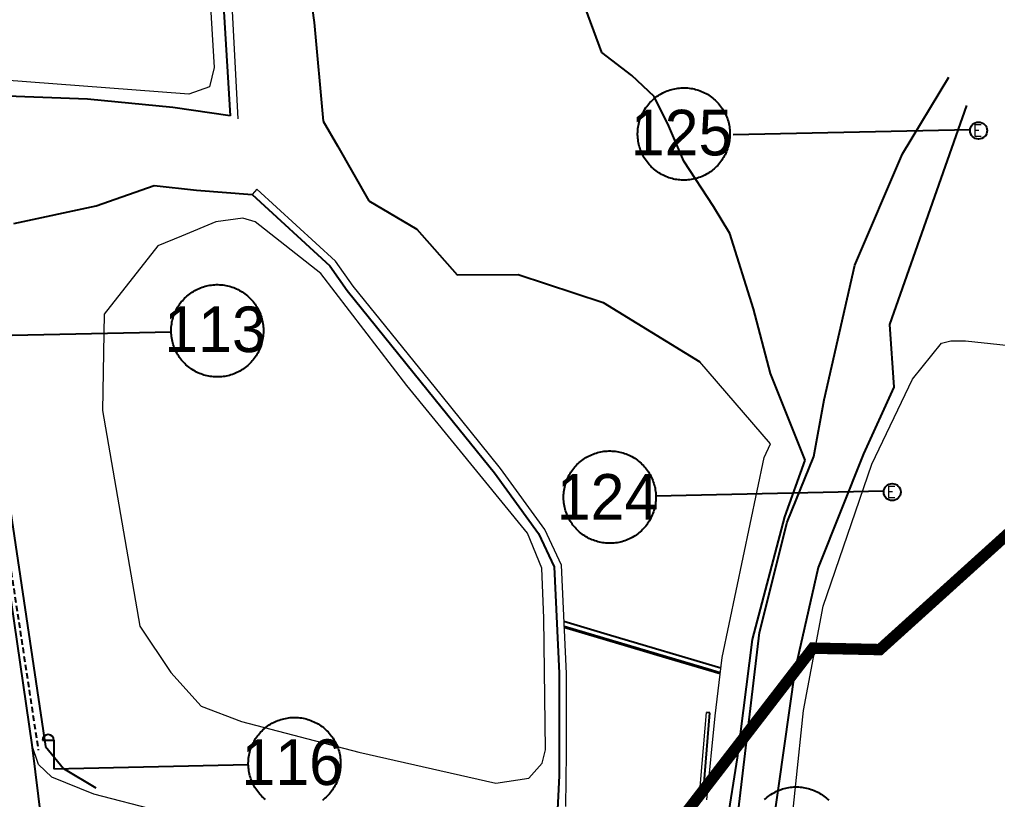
# Model space of a CAD drawing. Extents: x 296690 to 298491, y 586647 to 587790.
# Drawn here: x 297132.7 to 297218.5, y 587158.4 to 587226.8 of the extents above; entities that cross this region are included whole.
import ezdxf
from ezdxf.enums import TextEntityAlignment as Align

# ---------------------------------------------------------------- set-up
doc = ezdxf.new("R2010")
doc.units = 0
doc.header["$MEASUREMENT"] = 0
doc.linetypes.add('DASHED', pattern=[0.75, 0.5, -0.25])
doc.linetypes.add('PHANTOM2', pattern=[1.25, 0.625, -0.125, 0.125, -0.125, 0.125, -0.125])
for name, color, linetype in [('_0넘버링', 7, 'Continuous'), ('_조사구역', 6, 'Continuous'), ('가드레일', 114, 'Continuous'), ('가로등', 7, 'Continuous'), ('낙차공', 6, 'Continuous'), ('도로_아스콘', 1, 'Continuous'), ('도로_콘크리트', 7, 'Continuous'), ('석축_상단', 25, 'SUKCHUK'), ('옹벽_상단', 2, 'ONGBYUCK'), ('전력주', 2, 'Continuous'), ('지형_상단', 7, 'SUNGJEULTO'), ('지형_하단', 7, 'Continuous')]:
    doc.layers.add(name, color=color, linetype=linetype)
doc.layers.add('도로_아스콘덧씌우기', color=2, linetype='Continuous', lineweight=20, true_color=0xebef0b)
for name, color, linetype, lineweight in [('밭', 3, 'Continuous', 18), ('석축_하단', 30, 'Continuous', 18), ('옹벽_하단', 2, 'Continuous', 18)]:
    doc.layers.add(name, color=color, linetype=linetype, lineweight=lineweight)
doc.styles.add('GHS', font='simplex.shx', dxfattribs={"bigfont": 'ngsw.shx'})
doc.styles.add('JKS_FONT', font='', dxfattribs={"height": 1.5})
doc.styles.add('sks-ghs', font='romans.shx', dxfattribs={"bigfont": 'ghs.shx'})
doc.styles.get('JKS_FONT').set_extended_font_data('Expo M')
doc.linetypes.add('ONGBYUCK', pattern='A,1,0,[")",sks-ghs,S=0.5,R=90,X=0.5,Y=0],2', length=3)
doc.linetypes.add('SUKCHUK', pattern='A,1,["V",sks-ghs,S=0.5,R=0,X=0.5,Y=0],0.25,["V",sks-ghs,S=0.5,R=0,X=0.5,Y=0],0.25,["V",sks-ghs,S=0.5,R=0,X=0.5,Y=0],1', length=2.5)
doc.linetypes.add('SUNGJEULTO', pattern='A,0.25,["|",sks-ghs,S=0.3,R=0,X=0.5,Y=0.1],0.55,["|",sks-ghs,S=0.15,R=0,X=0.5,Y=0.05],0.25', length=1.05)

# ---------------------------------------------------------------- blocks, each defined once
blk = doc.blocks.new('전력주')
at = {"layer": '전력주'}
blk.add_circle((0, 0), 0.75, dxfattribs=at)
at = {"layer": '전력주', "style": 'GHS'}
blk.add_text('E', height=1, rotation=359.99952, dxfattribs=at).set_placement((-0.496, -0.477))
blk = doc.blocks.new('가로등')
at = {"layer": '가로등'}
for points in [[(-1, 2.5), (0, 2.5)], [(0, 2.5), (0, 0)]]:
    blk.add_lwpolyline(points, dxfattribs=at)
blk.add_arc((-0.5, 2.5), 0.5, 0, 180, dxfattribs=at)

msp = doc.modelspace()

# ---------------------------------------------------------------- linework, layer by layer
at = {"layer": '_0넘버링', "linetype": 'Continuous'}
for p, q in [((297216.091, 587217.173), (297195.293, 587216.727)), ((297130.155, 587199.101), (297145.991, 587199.441)), ((297208.514, 587185.45), (297188.523, 587185.022)), ((297135.699, 587161.101), (297152.761, 587161.467))]:
    msp.add_line(p, q, dxfattribs=at)
for points in [[(297186.922, 587216.71), (297186.921, 587216.851), (297186.926, 587216.993), (297186.935, 587217.134), (297186.949, 587217.274), (297186.968, 587217.414), (297186.992, 587217.554), (297187.021, 587217.692), (297187.055, 587217.829), (297187.093, 587217.966), (297187.136, 587218.1), (297187.184, 587218.233), (297187.237, 587218.364), (297187.294, 587218.494), (297187.355, 587218.621), (297187.421, 587218.746), (297187.491, 587218.869), (297187.566, 587218.989), (297187.644, 587219.107), (297187.727, 587219.221), (297187.814, 587219.333), (297187.904, 587219.442), (297187.998, 587219.547), (297188.096, 587219.649), (297188.197, 587219.748), (297188.302, 587219.843), (297188.41, 587219.934), (297188.521, 587220.022), (297188.635, 587220.105), (297188.752, 587220.185), (297188.871, 587220.26), (297188.994, 587220.331), (297189.118, 587220.398), (297189.245, 587220.461), (297189.374, 587220.519), (297189.505, 587220.572), (297189.637, 587220.621), (297189.772, 587220.665), (297189.907, 587220.705), (297190.044, 587220.74), (297190.183, 587220.769), (297190.322, 587220.795), (297190.462, 587220.815), (297190.602, 587220.83), (297190.743, 587220.841), (297190.884, 587220.846), (297191.026, 587220.847), (297191.167, 587220.842), (297191.308, 587220.833), (297191.449, 587220.819), (297191.589, 587220.8), (297191.728, 587220.776), (297191.867, 587220.747), (297192.004, 587220.713), (297192.14, 587220.675), (297192.275, 587220.632), (297192.408, 587220.584), (297192.539, 587220.531), (297192.668, 587220.474), (297192.796, 587220.413), (297192.921, 587220.347), (297193.043, 587220.277), (297193.164, 587220.202), (297193.281, 587220.124), (297193.396, 587220.041), (297193.508, 587219.954), (297193.616, 587219.864), (297193.722, 587219.77), (297193.824, 587219.672), (297193.922, 587219.571), (297194.017, 587219.466), (297194.109, 587219.358), (297194.196, 587219.247), (297194.28, 587219.133), (297194.359, 587219.016), (297194.435, 587218.897), (297194.506, 587218.774), (297194.573, 587218.65), (297194.635, 587218.523), (297194.693, 587218.394), (297194.747, 587218.263), (297194.795, 587218.131), (297194.84, 587217.996), (297194.879, 587217.861), (297194.914, 587217.724), (297194.944, 587217.585), (297194.969, 587217.446), (297194.989, 587217.306), (297195.005, 587217.166), (297195.015, 587217.025), (297195.02, 587216.884), (297195.021, 587216.742), (297195.017, 587216.601), (297195.007, 587216.46), (297194.993, 587216.319), (297194.974, 587216.179), (297194.95, 587216.04), (297194.921, 587215.901), (297194.888, 587215.764), (297194.849, 587215.628), (297194.806, 587215.493), (297194.758, 587215.36), (297194.706, 587215.229), (297194.649, 587215.1), (297194.587, 587214.972), (297194.521, 587214.847), (297194.451, 587214.725), (297194.377, 587214.604), (297194.298, 587214.487), (297194.215, 587214.372), (297194.129, 587214.261), (297194.038, 587214.152), (297193.944, 587214.046), (297193.846, 587213.944), (297193.745, 587213.846), (297193.641, 587213.751), (297193.533, 587213.659), (297193.422, 587213.572), (297193.307, 587213.488), (297193.191, 587213.409), (297193.071, 587213.333), (297192.949, 587213.262), (297192.824, 587213.195), (297192.697, 587213.133), (297192.569, 587213.075), (297192.438, 587213.021), (297192.305, 587212.973), (297192.171, 587212.928), (297192.035, 587212.889), (297191.898, 587212.854), (297191.76, 587212.824), (297191.621, 587212.799), (297191.481, 587212.779), (297191.34, 587212.763), (297191.199, 587212.753), (297191.058, 587212.748), (297190.917, 587212.747), (297190.775, 587212.751), (297190.634, 587212.761), (297190.494, 587212.775), (297190.354, 587212.794), (297190.214, 587212.818), (297190.076, 587212.847), (297189.939, 587212.881), (297189.802, 587212.919), (297189.668, 587212.962), (297189.535, 587213.01), (297189.404, 587213.062), (297189.274, 587213.119), (297189.147, 587213.181), (297189.022, 587213.247), (297188.899, 587213.317), (297188.779, 587213.391), (297188.661, 587213.47), (297188.547, 587213.553), (297188.435, 587213.639), (297188.326, 587213.73), (297188.221, 587213.824), (297188.119, 587213.922), (297188.02, 587214.023), (297187.925, 587214.128), (297187.834, 587214.235), (297187.746, 587214.346), (297187.663, 587214.461), (297187.583, 587214.577), (297187.508, 587214.697), (297187.437, 587214.819), (297187.37, 587214.944), (297187.307, 587215.071), (297187.249, 587215.199), (297187.196, 587215.33), (297187.147, 587215.463), (297187.103, 587215.597), (297187.063, 587215.733), (297187.029, 587215.87), (297186.999, 587216.008), (297186.973, 587216.147), (297186.953, 587216.287), (297186.938, 587216.428), (297186.927, 587216.569), (297186.922, 587216.71)], [(297145.991, 587199.441), (297145.991, 587199.582), (297145.995, 587199.723), (297146.004, 587199.864), (297146.019, 587200.005), (297146.038, 587200.145), (297146.062, 587200.284), (297146.091, 587200.423), (297146.124, 587200.56), (297146.163, 587200.696), (297146.206, 587200.831), (297146.254, 587200.964), (297146.306, 587201.095), (297146.363, 587201.224), (297146.425, 587201.352), (297146.49, 587201.477), (297146.561, 587201.6), (297146.635, 587201.72), (297146.714, 587201.837), (297146.796, 587201.952), (297146.883, 587202.064), (297146.973, 587202.172), (297147.067, 587202.278), (297147.165, 587202.38), (297147.267, 587202.478), (297147.371, 587202.573), (297147.479, 587202.665), (297147.59, 587202.752), (297147.704, 587202.836), (297147.821, 587202.915), (297147.941, 587202.991), (297148.063, 587203.062), (297148.187, 587203.129), (297148.314, 587203.191), (297148.443, 587203.249), (297148.574, 587203.303), (297148.707, 587203.352), (297148.841, 587203.396), (297148.977, 587203.435), (297149.114, 587203.47), (297149.252, 587203.5), (297149.391, 587203.525), (297149.531, 587203.545), (297149.671, 587203.561), (297149.812, 587203.571), (297149.954, 587203.577), (297150.095, 587203.577), (297150.236, 587203.573), (297150.377, 587203.564), (297150.518, 587203.549), (297150.658, 587203.53), (297150.798, 587203.506), (297150.936, 587203.477), (297151.073, 587203.444), (297151.209, 587203.405), (297151.344, 587203.362), (297151.477, 587203.314), (297151.608, 587203.262), (297151.738, 587203.205), (297151.865, 587203.143), (297151.99, 587203.078), (297152.113, 587203.007), (297152.233, 587202.933), (297152.35, 587202.854), (297152.465, 587202.772), (297152.577, 587202.685), (297152.686, 587202.595), (297152.791, 587202.5), (297152.893, 587202.403), (297152.992, 587202.301), (297153.087, 587202.197), (297153.178, 587202.089), (297153.265, 587201.978), (297153.349, 587201.864), (297153.428, 587201.747), (297153.504, 587201.627), (297153.575, 587201.505), (297153.642, 587201.38), (297153.704, 587201.254), (297153.762, 587201.125), (297153.816, 587200.994), (297153.865, 587200.861), (297153.909, 587200.727), (297153.949, 587200.591), (297153.983, 587200.454), (297154.013, 587200.316), (297154.038, 587200.177), (297154.059, 587200.037), (297154.074, 587199.896), (297154.084, 587199.755), (297154.09, 587199.614), (297154.09, 587199.473), (297154.086, 587199.332), (297154.077, 587199.19), (297154.062, 587199.05), (297154.043, 587198.91), (297154.019, 587198.77), (297153.991, 587198.632), (297153.957, 587198.495), (297153.918, 587198.359), (297153.875, 587198.224), (297153.827, 587198.091), (297153.775, 587197.96), (297153.718, 587197.83), (297153.657, 587197.703), (297153.591, 587197.578), (297153.52, 587197.455), (297153.446, 587197.335), (297153.367, 587197.218), (297153.285, 587197.103), (297153.198, 587196.991), (297153.108, 587196.882), (297153.014, 587196.777), (297152.916, 587196.675), (297152.815, 587196.576), (297152.71, 587196.481), (297152.602, 587196.39), (297152.491, 587196.303), (297152.377, 587196.219), (297152.26, 587196.139), (297152.14, 587196.064), (297152.018, 587195.993), (297151.894, 587195.926), (297151.767, 587195.864), (297151.638, 587195.806), (297151.507, 587195.752), (297151.374, 587195.703), (297151.24, 587195.659), (297151.104, 587195.619), (297150.967, 587195.585), (297150.829, 587195.555), (297150.69, 587195.53), (297150.55, 587195.509), (297150.41, 587195.494), (297150.269, 587195.484), (297150.127, 587195.478), (297149.986, 587195.478), (297149.845, 587195.482), (297149.704, 587195.491), (297149.563, 587195.505), (297149.423, 587195.525), (297149.284, 587195.549), (297149.145, 587195.577), (297149.008, 587195.611), (297148.872, 587195.65), (297148.737, 587195.693), (297148.604, 587195.74), (297148.473, 587195.793), (297148.344, 587195.85), (297148.216, 587195.911), (297148.091, 587195.977), (297147.968, 587196.047), (297147.848, 587196.122), (297147.731, 587196.2), (297147.616, 587196.283), (297147.504, 587196.37), (297147.396, 587196.46), (297147.29, 587196.554), (297147.188, 587196.652), (297147.089, 587196.753), (297146.994, 587196.858), (297146.903, 587196.966), (297146.816, 587197.077), (297146.732, 587197.191), (297146.653, 587197.308), (297146.577, 587197.428), (297146.506, 587197.55), (297146.439, 587197.674), (297146.377, 587197.801), (297146.319, 587197.93), (297146.265, 587198.061), (297146.216, 587198.194), (297146.172, 587198.328), (297146.133, 587198.464), (297146.098, 587198.601), (297146.068, 587198.739), (297146.043, 587198.878), (297146.023, 587199.018), (297146.007, 587199.158), (297145.997, 587199.299), (297145.991, 587199.441)], [(297180.424, 587184.848), (297180.424, 587184.989), (297180.428, 587185.131), (297180.437, 587185.272), (297180.452, 587185.412), (297180.471, 587185.552), (297180.495, 587185.692), (297180.524, 587185.83), (297180.557, 587185.967), (297180.596, 587186.104), (297180.639, 587186.238), (297180.687, 587186.371), (297180.739, 587186.502), (297180.796, 587186.632), (297180.857, 587186.759), (297180.923, 587186.884), (297180.994, 587187.007), (297181.068, 587187.127), (297181.147, 587187.245), (297181.229, 587187.359), (297181.316, 587187.471), (297181.406, 587187.58), (297181.5, 587187.685), (297181.598, 587187.787), (297181.7, 587187.886), (297181.804, 587187.981), (297181.912, 587188.072), (297182.023, 587188.16), (297182.137, 587188.243), (297182.254, 587188.323), (297182.374, 587188.398), (297182.496, 587188.469), (297182.62, 587188.536), (297182.747, 587188.599), (297182.876, 587188.657), (297183.007, 587188.71), (297183.14, 587188.759), (297183.274, 587188.803), (297183.41, 587188.843), (297183.547, 587188.878), (297183.685, 587188.907), (297183.824, 587188.933), (297183.964, 587188.953), (297184.104, 587188.968), (297184.245, 587188.979), (297184.387, 587188.984), (297184.528, 587188.985), (297184.669, 587188.98), (297184.81, 587188.971), (297184.951, 587188.957), (297185.091, 587188.938), (297185.23, 587188.914), (297185.369, 587188.885), (297185.506, 587188.851), (297185.642, 587188.813), (297185.777, 587188.77), (297185.91, 587188.722), (297186.041, 587188.669), (297186.171, 587188.612), (297186.298, 587188.551), (297186.423, 587188.485), (297186.546, 587188.415), (297186.666, 587188.34), (297186.783, 587188.262), (297186.898, 587188.179), (297187.01, 587188.093), (297187.118, 587188.002), (297187.224, 587187.908), (297187.326, 587187.81), (297187.425, 587187.709), (297187.52, 587187.604), (297187.611, 587187.496), (297187.698, 587187.385), (297187.782, 587187.271), (297187.861, 587187.154), (297187.937, 587187.035), (297188.008, 587186.912), (297188.075, 587186.788), (297188.137, 587186.661), (297188.195, 587186.532), (297188.249, 587186.401), (297188.298, 587186.269), (297188.342, 587186.134), (297188.381, 587185.999), (297188.416, 587185.862), (297188.446, 587185.723), (297188.471, 587185.584), (297188.491, 587185.444), (297188.507, 587185.304), (297188.517, 587185.163), (297188.523, 587185.022), (297188.523, 587184.88), (297188.519, 587184.739), (297188.51, 587184.598), (297188.495, 587184.457), (297188.476, 587184.317), (297188.452, 587184.178), (297188.423, 587184.039), (297188.39, 587183.902), (297188.351, 587183.766), (297188.308, 587183.631), (297188.26, 587183.498), (297188.208, 587183.367), (297188.151, 587183.238), (297188.09, 587183.11), (297188.024, 587182.985), (297187.953, 587182.863), (297187.879, 587182.742), (297187.8, 587182.625), (297187.718, 587182.51), (297187.631, 587182.399), (297187.541, 587182.29), (297187.447, 587182.184), (297187.349, 587182.082), (297187.247, 587181.984), (297187.143, 587181.889), (297187.035, 587181.797), (297186.924, 587181.71), (297186.81, 587181.626), (297186.693, 587181.547), (297186.573, 587181.471), (297186.451, 587181.4), (297186.327, 587181.333), (297186.2, 587181.271), (297186.071, 587181.213), (297185.94, 587181.159), (297185.807, 587181.111), (297185.673, 587181.066), (297185.537, 587181.027), (297185.4, 587180.992), (297185.262, 587180.962), (297185.123, 587180.937), (297184.983, 587180.917), (297184.843, 587180.902), (297184.702, 587180.891), (297184.56, 587180.886), (297184.419, 587180.885), (297184.278, 587180.889), (297184.137, 587180.899), (297183.996, 587180.913), (297183.856, 587180.932), (297183.717, 587180.956), (297183.578, 587180.985), (297183.441, 587181.019), (297183.305, 587181.057), (297183.17, 587181.1), (297183.037, 587181.148), (297182.906, 587181.2), (297182.776, 587181.257), (297182.649, 587181.319), (297182.524, 587181.385), (297182.401, 587181.455), (297182.281, 587181.529), (297182.164, 587181.608), (297182.049, 587181.691), (297181.937, 587181.777), (297181.829, 587181.868), (297181.723, 587181.962), (297181.621, 587182.06), (297181.522, 587182.161), (297181.427, 587182.266), (297181.336, 587182.373), (297181.249, 587182.485), (297181.165, 587182.599), (297181.086, 587182.715), (297181.01, 587182.835), (297180.939, 587182.957), (297180.872, 587183.082), (297180.81, 587183.209), (297180.752, 587183.337), (297180.698, 587183.468), (297180.649, 587183.601), (297180.605, 587183.735), (297180.566, 587183.871), (297180.531, 587184.008), (297180.501, 587184.146), (297180.476, 587184.285), (297180.456, 587184.425), (297180.44, 587184.566), (297180.43, 587184.707), (297180.424, 587184.848)], [(297152.761, 587161.467), (297152.761, 587161.608), (297152.765, 587161.75), (297152.775, 587161.891), (297152.789, 587162.031), (297152.808, 587162.171), (297152.832, 587162.311), (297152.861, 587162.449), (297152.894, 587162.586), (297152.933, 587162.722), (297152.976, 587162.857), (297153.024, 587162.99), (297153.076, 587163.121), (297153.133, 587163.251), (297153.195, 587163.378), (297153.261, 587163.503), (297153.331, 587163.626), (297153.405, 587163.746), (297153.484, 587163.864), (297153.566, 587163.978), (297153.653, 587164.09), (297153.743, 587164.199), (297153.838, 587164.304), (297153.935, 587164.406), (297154.037, 587164.505), (297154.141, 587164.6), (297154.249, 587164.691), (297154.36, 587164.779), (297154.474, 587164.862), (297154.591, 587164.942), (297154.711, 587165.017), (297154.833, 587165.088), (297154.958, 587165.155), (297155.084, 587165.218), (297155.213, 587165.276), (297155.344, 587165.329), (297155.477, 587165.378), (297155.611, 587165.422), (297155.747, 587165.462), (297155.884, 587165.496), (297156.022, 587165.526), (297156.161, 587165.551), (297156.301, 587165.572), (297156.442, 587165.587), (297156.583, 587165.597), (297156.724, 587165.603), (297156.865, 587165.604), (297157.007, 587165.599), (297157.148, 587165.59), (297157.288, 587165.576), (297157.428, 587165.557), (297157.568, 587165.533), (297157.706, 587165.504), (297157.843, 587165.47), (297157.979, 587165.432), (297158.114, 587165.388), (297158.247, 587165.341), (297158.378, 587165.288), (297158.508, 587165.231), (297158.635, 587165.17), (297158.76, 587165.104), (297158.883, 587165.034), (297159.003, 587164.959), (297159.12, 587164.881), (297159.235, 587164.798), (297159.347, 587164.711), (297159.456, 587164.621), (297159.561, 587164.527), (297159.663, 587164.429), (297159.762, 587164.328), (297159.857, 587164.223), (297159.948, 587164.115), (297160.036, 587164.004), (297160.119, 587163.89), (297160.199, 587163.773), (297160.274, 587163.654), (297160.345, 587163.531), (297160.412, 587163.407), (297160.474, 587163.28), (297160.533, 587163.151), (297160.586, 587163.02), (297160.635, 587162.888), (297160.679, 587162.753), (297160.719, 587162.618), (297160.753, 587162.481), (297160.783, 587162.342), (297160.808, 587162.203), (297160.829, 587162.063), (297160.844, 587161.923), (297160.854, 587161.782), (297160.86, 587161.641), (297160.86, 587161.499), (297160.856, 587161.358), (297160.847, 587161.217), (297160.833, 587161.076), (297160.813, 587160.936), (297160.789, 587160.797), (297160.761, 587160.658), (297160.727, 587160.521), (297160.689, 587160.385), (297160.645, 587160.25), (297160.598, 587160.117), (297160.545, 587159.986), (297160.488, 587159.857), (297160.427, 587159.729), (297160.361, 587159.604), (297160.291, 587159.482), (297160.216, 587159.361), (297160.138, 587159.244), (297160.055, 587159.129), (297159.968, 587159.017), (297159.878, 587158.909), (297159.784, 587158.803), (297159.686, 587158.701), (297159.585, 587158.603), (297159.48, 587158.508), (297159.372, 587158.416), (297159.261, 587158.329)], [(297154.274, 587158.396), (297154.166, 587158.486), (297154.06, 587158.581), (297153.958, 587158.678), (297153.86, 587158.78), (297153.765, 587158.884), (297153.673, 587158.992), (297153.586, 587159.103), (297153.502, 587159.217), (297153.423, 587159.334), (297153.347, 587159.454), (297153.276, 587159.576), (297153.209, 587159.701), (297153.147, 587159.827), (297153.089, 587159.956), (297153.035, 587160.087), (297152.986, 587160.22), (297152.942, 587160.354), (297152.903, 587160.49), (297152.868, 587160.627), (297152.838, 587160.765), (297152.813, 587160.904), (297152.793, 587161.044), (297152.777, 587161.185), (297152.767, 587161.326), (297152.761, 587161.467)], [(297198.066, 587158.41), (297198.17, 587158.505), (297198.278, 587158.596), (297198.389, 587158.684), (297198.503, 587158.767), (297198.62, 587158.847), (297198.74, 587158.922), (297198.862, 587158.993), (297198.987, 587159.06), (297199.113, 587159.123), (297199.242, 587159.181), (297199.373, 587159.234), (297199.506, 587159.283), (297199.64, 587159.327), (297199.776, 587159.367), (297199.913, 587159.401), (297200.051, 587159.431), (297200.19, 587159.456), (297200.33, 587159.477), (297200.471, 587159.492), (297200.612, 587159.502), (297200.753, 587159.508), (297200.894, 587159.508), (297201.035, 587159.504), (297201.177, 587159.495), (297201.317, 587159.481), (297201.457, 587159.461), (297201.597, 587159.437), (297201.735, 587159.409), (297201.872, 587159.375), (297202.008, 587159.337), (297202.143, 587159.293), (297202.276, 587159.246), (297202.407, 587159.193), (297202.537, 587159.136), (297202.664, 587159.075), (297202.789, 587159.009), (297202.912, 587158.939), (297203.032, 587158.864), (297203.149, 587158.786), (297203.264, 587158.703), (297203.376, 587158.616), (297203.485, 587158.526), (297203.59, 587158.432), (297203.692, 587158.334)]]:
    msp.add_lwpolyline(points, dxfattribs=at)
at = {"layer": '_조사구역', "color": 1, "linetype": 'PHANTOM2', "ltscale": 10, "const_width": 1, "flags": 128}
msp.add_lwpolyline([(296888.84, 587577.288), (296916.15, 587564.873), (296917.156, 587546.984), (296944.065, 587499.885), (296962.635, 587506.346), (296964.436, 587470.578), (296997.022, 587434.803), (296987.353, 587416.457), (297013.514, 587382.868), (297017.844, 587370.082), (297028.94, 587352.598), (297029.921, 587342.814), (297037.311, 587334.588), (297040.557, 587314.959), (297070.471, 587308.463), (297100.618, 587240.515), (296816.881, 587204.005), (296810.029, 587153.667), (296842.845, 587123.71), (296813.171, 587102.466), (296801.867, 587080.632), (296792.419, 587066.551), (296780.993, 587053.961), (296729.305, 587013.642), (296789.936, 586992.349), (296824.611, 587004.256), (296850.226, 586942.239), (296893.717, 586957.017), (296943.194, 587021.665), (296972.088, 586999.951), (296986.997, 586998.05), (297023.229, 586997.93), (297046.89, 586904.339), (297072.383, 586919.28), (297092.125, 586914.812), (297140.05, 586929.391), (297161.257, 587039.311), (297169.671, 587043.404), (297143.685, 587095.584), (297202.292, 587171.684), (297208.17, 587171.557), (297223.301, 587185.232), (297231.661, 587208.891), (297261.643, 587209.686), (297274.458, 587204.563), (297288.677, 587207.286), (297312.555, 587205.401), (297330.386, 587243.47), (297352.249, 587274.947), (297366.209, 587284.267), (297417.024, 587287.724), (297445.099, 587268.295), (297503.611, 587227.814), (297523.959, 587277.06), (297579.61, 587285.311), (297639.295, 587334.834), (297716.688, 587369.953), (297740.275, 587286.158), (297825.46, 587201.844), (297873.057, 587112.588), (297985.437, 587163.709), (298083.124, 587194.825), (298077.656, 587264.112), (298068.85, 587288.67), (298075.494, 587302.919), (298064.34, 587344.326), (298031.595, 587377.113), (298044.642, 587441.817), (298042.935, 587499.779), (298028.924, 587538.447), (298039.335, 587564.951), (298043.456, 587576.457), (298029.629, 587619.829), (298018.435, 587640.961), (298021.43, 587663.041), (298018.737, 587675.868), (298016.579, 587686.142), (298003.655, 587699.071), (297992.44, 587709.096), (297988.831, 587725.126), (297944.082, 587728.987), (297800.523, 587643.823), (297772.384, 587662.14), (297757.377, 587592.19), (297693.211, 587575.357), (297656.542, 587574.021), (297572.22, 587570.948), (297613.4, 587635.683), (297629.044, 587661.258), (297639.974, 587676.971), (297661.047, 587707.24), (297598.567, 587775.352), (297577.802, 587771.53), (297529.249, 587759.188), (297490.272, 587737.052), (297479.323, 587721.326), (297454.967, 587717.473), (297250.911, 587692.793), (297212.293, 587661.658), (297187.562, 587688.509), (297176.046, 587696.222), (297149.457, 587697.294), (297117.931, 587719.012), (297086.049, 587732.635), (297066.449, 587740.817), (297055.849, 587761.216), (297045.644, 587752.776), (296998.563, 587747.178), (296975.925, 587745.763), (296966.615, 587742.511), (296946.705, 587733.469), (296916.68, 587715.593), (296875.894, 587729.391), (296872.69, 587730.047), (296872.404, 587730.106), (296864.881, 587731.647), (296743.314, 587733.686), (296691.621, 587698.849), (296718.089, 587653.845), (296730.153, 587649.14), (296737.491, 587637.803), (296758.711, 587639.514), (296767.472, 587630.151), (296786.923, 587626.974), (296789.392, 587586.726), (296810.548, 587586.515), (296815.908, 587576.909), (296842.387, 587563.912), (296888.84, 587577.288)], dxfattribs=at)
at = {"layer": '가드레일', "linetype": 'DASHED'}
msp.add_line((297129.008, 587197.679), (297134.334, 587162.739), dxfattribs=at)
at = {"layer": '낙차공'}
for points in [[(297194.157, 587169.417), (297189.681, 587170.749), (297186.052, 587171.829), (297180.448, 587173.496)], [(297194.216, 587169.921), (297184.548, 587172.798), (297180.457, 587174.015)], [(297194.169, 587169.518), (297193.402, 587169.746), (297184.43, 587172.416), (297180.477, 587173.592)]]:
    msp.add_lwpolyline(points, dxfattribs=at)
at = {"layer": '도로_아스콘'}
for p, q in [((297130.015, 587188.922), (297133.777, 587163.198)), ((297133.777, 587163.198), (297135.218, 587151.419))]:
    msp.add_line(p, q, dxfattribs=at)
at = {"layer": '도로_아스콘덧씌우기'}
msp.add_lwpolyline([(297144.859, 587157.42), (297139.22, 587158.864), (297135.523, 587160.351), (297134.343, 587161.477), (297133.777, 587163.198)], dxfattribs=at)
at = {"layer": '도로_콘크리트'}
for points in [[(297191.858, 587146.72), (297194.908, 587150.1), (297197.61, 587173.056), (297200.035, 587182.749), (297202.381, 587188.499), (297203.293, 587193.468), (297205.977, 587205.297), (297210.175, 587215.056), (297214.222, 587221.777)], [(297215.766, 587219.304), (297209.024, 587200.072), (297209.402, 587194.597), (297206.748, 587188.748), (297202.774, 587178.761), (297200.715, 587169.734), (297198.783, 587156.103), (297198.65, 587149.439), (297200.354, 587142.768)]]:
    msp.add_lwpolyline(points, dxfattribs=at)
at = {"layer": '밭'}
for points in [[(297112.083, 587270.601), (297113.063, 587272.961), (297128.77, 587261.967), (297131.695, 587259.425), (297136.854, 587254.38), (297145.003, 587244.519), (297147.975, 587239.968), (297148.947, 587236.206), (297149.757, 587222.621), (297149.364, 587220.932), (297147.535, 587220.302), (297130.969, 587221.559), (297124.506, 587230.282), (297113.453, 587247.225), (297110.116, 587254.364), (297109.791, 587258.132), (297110.464, 587262.286), (297111.135, 587267.932), (297112.083, 587270.601)], [(297143.244, 587173.62), (297145.963, 587169.558), (297148.636, 587166.589), (297152.159, 587165.245), (297162.444, 587162.562), (297174.484, 587159.834), (297177.366, 587160.29), (297178.545, 587161.586), (297178.826, 587162.766), (297178.68, 587174.311), (297178.524, 587178.707), (297177.25, 587181.766), (297166.658, 587194.722), (297159.115, 587204.544), (297153.372, 587209.082), (297152.284, 587209.404), (297149.92, 587209.098), (297146.886, 587207.833), (297144.81, 587206.987), (297140.122, 587200.994), (297139.955, 587192.538), (297143.244, 587173.62)], [(297226.643, 587196.3), (297226.379, 587194.135), (297225.759, 587173.127), (297226.238, 587150.751), (297226.581, 587145.987), (297228.123, 587143.07), (297224.197, 587141.445), (297209.199, 587132.331), (297207.902, 587132.153), (297207.247, 587132.369), (297205.408, 587134.64), (297200.982, 587147.875), (297200.126, 587153.352), (297201.48, 587166.224), (297203.205, 587175.364), (297207.479, 587187.819), (297211.04, 587195.287), (297213.583, 587198.442), (297214.399, 587198.64), (297215.679, 587198.657), (297223.098, 587197.866), (297226.643, 587196.3)]]:
    msp.add_lwpolyline(points, dxfattribs=at)
at = {"layer": '석축_상단'}
for p, q in [((297183.783, 587223.945), (297182.077, 587228.544)), ((297150.62, 587227.539), (297151.157, 587218.403)), ((297186.399, 587221.929), (297183.783, 587223.945)), ((297188.381, 587220.083), (297186.399, 587221.929)), ((297189.67, 587217.471), (297188.381, 587220.083)), ((297190.983, 587214.414), (297189.67, 587217.471)), ((297193.565, 587210.427), (297190.983, 587214.414)), ((297153.092, 587211.494), (297159.91, 587205.215)), ((297195.023, 587208.061), (297193.565, 587210.427)), ((297197.08, 587201.466), (297195.023, 587208.061)), ((297159.91, 587205.215), (297161.443, 587203.064)), ((297161.443, 587203.064), (297169.168, 587193.491)), ((297198.565, 587195.786), (297197.08, 587201.466)), ((297201.63, 587188.178), (297198.565, 587195.786)), ((297169.168, 587193.491), (297174.375, 587187.059)), ((297199.831, 587183.197), (297201.63, 587188.178)), ((297174.375, 587187.059), (297178.226, 587181.751)), ((297196.993, 587172.43), (297199.831, 587183.197)), ((297178.226, 587181.751), (297179.585, 587178.806)), ((297179.585, 587178.806), (297180.023, 587169.494)), ((297195.693, 587162.072), (297196.993, 587172.43)), ((297180.023, 587169.494), (297180.028, 587160.5)), ((297193.859, 587150.538), (297195.693, 587162.072)), ((297180.028, 587160.5), (297179.729, 587154.152))]:
    msp.add_line(p, q, dxfattribs=at)
at = {"layer": '석축_하단'}
for p, q in [((297151.872, 587218.138), (297151.368, 587227.586)), ((297153.498, 587211.941), (297153.092, 587211.494)), ((297160.399, 587205.649), (297153.498, 587211.941)), ((297161.96, 587203.457), (297160.399, 587205.649)), ((297169.673, 587193.9), (297161.96, 587203.457)), ((297198.572, 587189.609), (297192.379, 587196.803)), ((297174.891, 587187.454), (297169.673, 587193.9)), ((297198.023, 587188.401), (297198.572, 587189.609)), ((297194.326, 587170.872), (297198.023, 587188.401)), ((297178.789, 587182.081), (297174.891, 587187.454)), ((297180.229, 587178.963), (297178.789, 587182.081)), ((297180.667, 587169.446), (297180.229, 587178.963)), ((297193.733, 587165.744), (297194.326, 587170.872)), ((297180.68, 587162.472), (297180.667, 587169.446)), ((297192.987, 587158.378), (297193.733, 587165.744)), ((297180.626, 587157.79), (297180.68, 587162.472))]:
    msp.add_line(p, q, dxfattribs=at)
at = {"layer": '옹벽_상단'}
for p, q in [((297192.631, 587158.442), (297193.258, 587166.013)), ((297193.258, 587166.013), (297192.96, 587166.038)), ((297192.333, 587158.466), (297192.631, 587158.442))]:
    msp.add_line(p, q, dxfattribs=at)
at = {"layer": '옹벽_하단'}
msp.add_line((297192.333, 587158.466), (297192.96, 587166.038), dxfattribs=at)
at = {"layer": '지형_상단'}
for p, q in [((297138.647, 587219.861), (297130.792, 587220.136)), ((297146.141, 587219.115), (297138.647, 587219.861)), ((297151.157, 587218.403), (297146.141, 587219.115)), ((297130.033, 587196.082), (297134.973, 587163.048)), ((297134.973, 587163.048), (297136.546, 587161.113)), ((297136.546, 587161.113), (297139.39, 587159.437))]:
    msp.add_line(p, q, dxfattribs=at)
at = {"layer": '지형_하단'}
for p, q in [((297157.734, 587232.623), (297158.537, 587226.586)), ((297158.537, 587226.586), (297159.316, 587217.928)), ((297159.316, 587217.928), (297160.573, 587215.747)), ((297160.573, 587215.747), (297163.349, 587210.923)), ((297139.406, 587210.502), (297144.487, 587212.283)), ((297144.487, 587212.283), (297148.205, 587211.864)), ((297148.205, 587211.864), (297153.092, 587211.494)), ((297132.197, 587208.949), (297139.406, 587210.502)), ((297163.349, 587210.923), (297167.55, 587208.452)), ((297167.55, 587208.452), (297171.091, 587204.449)), ((297171.091, 587204.449), (297176.426, 587204.476)), ((297176.426, 587204.476), (297183.89, 587202.012)), ((297183.89, 587202.012), (297192.379, 587196.803))]:
    msp.add_line(p, q, dxfattribs=at)

# ---------------------------------------------------------------- block references
at = {"layer": '가로등'}
msp.add_blockref('가로등', (297135.699, 587161.101), dxfattribs=at)
at = {"layer": '전력주'}
for p in [(297216.837, 587217.097), (297209.26, 587185.38)]:
    msp.add_blockref('전력주', p, dxfattribs=at)

# ---------------------------------------------------------------- texts
at = {"layer": '_0넘버링', "style": 'JKS_FONT'}
for s, p in [('125', (297190.775, 587216.92)), ('113', (297149.844, 587199.661)), ('124', (297184.277, 587184.958)), ('116', (297156.614, 587161.677))]:
    msp.add_text(s, height=4, dxfattribs=at).set_placement(p, align=Align.MIDDLE_CENTER)

doc.saveas('drawing.dxf')
